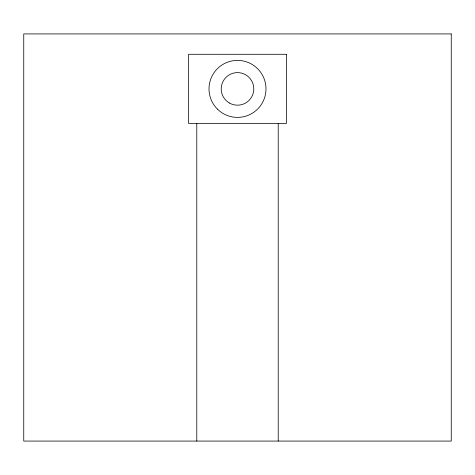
<?xml version="1.0" encoding="UTF-8"?>
<svg xmlns="http://www.w3.org/2000/svg" width="475" height="475" viewBox="0 0 475 475"><rect width="100%" height="100%" fill="white"/><g stroke="black" fill="none" stroke-linecap="round" stroke-linejoin="round"><path stroke-width="0.71" d="M278.213 123.5L278.213 441.073M196.787 123.5L196.787 441.073M451.25 33.927L23.75 33.927L23.75 441.073L451.25 441.073L451.25 33.927M286.36 54.287L188.64 54.287L188.64 123.5L286.36 123.5L286.36 54.287M217.348 109.048A28.5 28.5 0 0 0 265.026 96.271A28.5 28.5 0 0 0 230.126 61.364A28.5 28.5 0 0 0 217.348 109.048M229.36 102.998A16.287 16.287 0 0 0 253.787 88.89A16.287 16.287 0 0 0 229.36 74.789A16.287 16.287 0 0 0 229.36 102.998"/></g></svg>
